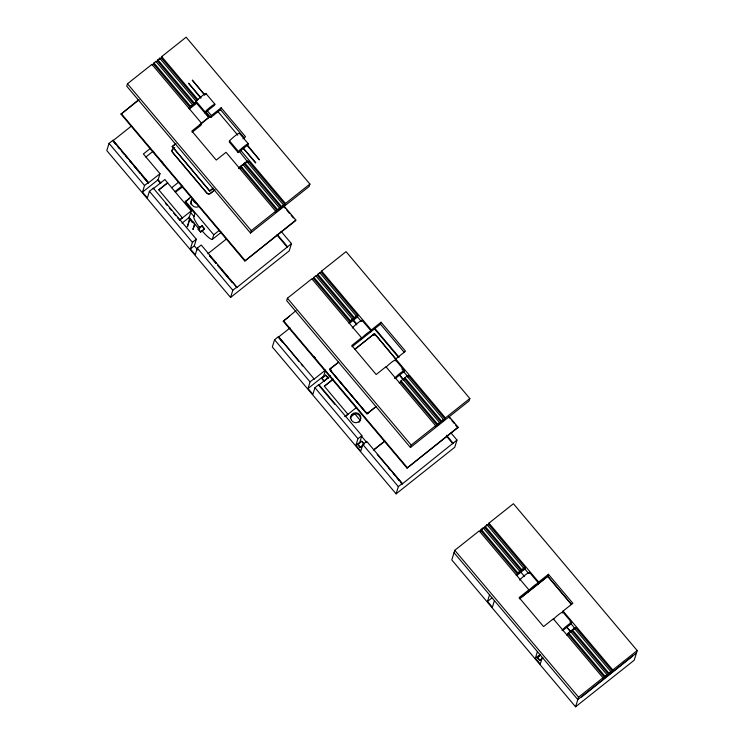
<?xml version="1.0" encoding="UTF-8"?>
<svg xmlns="http://www.w3.org/2000/svg" width="744" height="744" viewBox="0 0 744 744"><rect width="100%" height="100%" fill="white"/><g stroke="black" fill="none" stroke-linecap="round" stroke-linejoin="round"><path stroke-width="1.12" d="M194.556 223.591L193.049 229.357L194.714 224.8M193.356 229.18L192.882 229.003M190.018 219.071L187.358 226.753L189.525 218.903M187.693 226.595L187.2 226.427M141.611 175.1L148.27 182.996L148.456 182.401L112.949 140.272L109.043 143.378L106.801 150.595L230.584 297.461L289.221 250.877L291.462 243.66L281.102 231.365M192.11 132.302L201.001 125.243L201.596 123.318L151.916 64.375L127.484 83.784L126.74 86.192L250.523 233.058L309.16 186.474L309.904 184.066L186.121 37.2L161.69 56.609L161.318 57.818L159.365 59.371L159.737 58.162L205.112 111.935L204.795 112.958L214.57 105.192L214.886 104.169L205.93 93.549A7.226 0.986 -40.1 0 0 201.326 96.525A7.226 0.986 -40.1 0 0 196.156 101.305L195.839 102.328L208.394 117.124M283.892 205.883L295.824 220.038L295.638 220.643L244.813 261.014L121.03 114.148L138.458 99.845M152.195 65.063L155.831 61.268L192.473 104.746L192.101 105.955M156.11 61.957L159.737 58.162M291.462 243.66L236.546 287.742L236.732 287.137L201.224 245.008L197.309 248.115L195.263 254.736L190.38 248.942L194.286 245.836L196.332 239.215L153.338 188.195L149.432 191.301L147.377 197.923L142.495 192.129L144.541 185.507L148.456 182.401M153.338 188.195L153.152 188.799L164.88 179.481L167.614 182.885L158.816 189.869L182.429 217.89L191.227 210.905L167.614 182.885M162.108 162.741L164.545 165.633M142.495 192.129L158.128 179.704L159.997 173.687L143.378 153.971L150.595 148.242M158.816 189.869L167.651 182.764M212.375 188.902L209.668 191.041L172.217 146.596L175.844 143.62M192.473 104.746L190.52 106.299L190.148 107.508L153.497 64.021M196.379 101.64L194.426 103.193L194.054 104.402L157.412 60.924M205.614 94.572L205.93 93.549M205.707 111.46L210.766 117.478L211.361 115.553L221.135 107.787L245.567 136.775L242.907 138.886M199.736 227.85A15.308 3.153 51.5 0 1 194.323 219.127L193.728 217.425L194.919 213.584L185.144 201.987L190.817 196.844M210.766 117.478L220.54 109.712L221.135 107.787M182.001 223.144L189.218 217.406L191.227 210.905M193.691 222.782L192.566 222.521L188.613 217.257M190.38 248.942L192.426 242.321L196.332 239.215M209.668 191.041L213.305 188.065M198.164 229.171L202.173 225.767L204.516 228.966L200.61 232.072L198.164 229.171L202.173 225.767M199.662 226.836L198.992 229.003L189.218 217.406M200.61 232.072L204.609 228.659M229.543 140.923L229.226 141.946L238.182 152.576L247.957 144.81L248.273 143.787L239.317 133.157A7.226 0.986 -40.1 0 0 234.713 136.143A7.226 0.986 -40.1 0 0 229.543 140.923L238.499 151.553L238.182 152.576M202.228 230.975A15.308 3.153 51.5 0 0 211.25 239.215L212.3 239.447L213.742 234.769L219.043 230.556M240.638 167.409L241.01 166.21L277.651 209.687L277.279 210.887L240.638 167.409L239.336 168.451M243.242 165.345L246.869 161.55L283.52 205.028L283.148 206.237M246.869 161.55L246.497 162.75L248.45 161.197L285.101 204.684L275.327 212.44L275.699 211.24L226.027 152.297L216.253 160.062L191.822 131.074L201.596 123.318M230.584 297.461L232.816 290.244L236.732 287.137L229.896 279.223M250.523 233.058L251.267 230.649L275.699 211.24M244.813 261.014L295.824 220.038M279.233 209.343L279.604 208.134L242.963 164.657M283.52 205.028L281.567 206.581L281.186 207.79L244.543 164.303M285.101 204.684L285.473 203.475L309.904 184.066M400.588 482.382L402.058 484.13L402.253 483.526L366.746 441.397L362.83 444.503L360.784 451.124L355.902 445.331L359.808 442.224L361.854 435.603L318.86 384.583L314.954 387.689L312.899 394.311L308.016 388.517L323.649 376.092L325.519 370.075L313.782 379.384L313.977 378.789L278.47 336.66L274.555 339.766L272.323 346.992L396.106 493.858L454.742 447.265L456.974 440.048L451.059 433.027M360.924 339.683L361.519 337.757L311.848 278.823L287.417 298.232L286.673 300.641L410.446 447.507L469.092 400.923L469.836 398.514L346.053 251.649L321.622 271.058L319.948 273.299M282.72 342.528L278.284 337.264L278.47 336.66L299.069 361.584M449.078 416.519L458.025 427.14L457.839 427.744L407.014 468.116L283.241 321.25L296.131 310.555M312.127 279.512L315.754 275.717L352.405 319.195L352.033 320.404M316.033 276.405L319.669 272.611L356.311 316.088L355.939 317.297M308.016 388.517L310.062 381.895L313.977 378.789M334.8 404.317L318.674 385.187L318.86 384.583M324.068 381.412L321.715 378.212L325.63 375.106L328.067 377.999L325.63 375.106M345.058 416.491L347.95 414.287L324.338 386.266L333.173 379.152M367.015 413.85L376.046 406.587L367.015 413.85L329.555 369.405L338.585 362.142M352.405 319.195L350.452 320.748L350.071 321.957L313.429 278.47M356.311 316.088L354.358 317.642L353.986 318.851L317.335 275.364M349.522 323.296L357.52 316.944L357.892 315.744L321.25 272.257M361.742 321.296L362.058 320.273L371.014 330.903A7.226 0.986 -40.1 0 0 366.411 333.879A7.226 0.986 -40.1 0 0 361.24 338.659M370.698 331.926L371.293 330.001L381.067 322.236L405.499 351.214L395.724 358.98L395.129 360.905M395.808 358.971L374.548 333.572L354.656 349.559M352.042 346.741L380.472 324.161L381.067 322.236M355.902 445.331L357.948 438.709L361.854 435.603M357.78 444.642L361.779 441.229L364.225 444.131L360.226 447.535L357.78 444.642L359.343 443.396M361.779 441.229L363.518 443.712M399.258 382.89L402.895 379.105L439.537 422.583L439.165 423.782M395.204 378.594L404.085 371.535L404.401 370.512L395.445 359.882A7.226 0.986 -40.1 0 0 390.842 362.867A7.226 0.986 -40.1 0 0 385.671 367.648M403.174 379.784L406.801 375.999L443.443 419.477L443.071 420.676M361.519 337.757L351.754 345.523L376.176 374.511L385.95 366.746L435.631 425.689L435.259 426.889L445.033 419.123L408.382 375.646L408.01 376.855L403.667 371.693M396.106 493.858L398.338 486.632L402.253 483.526L377.189 454.51M410.446 447.507L411.2 445.098L435.631 425.689M407.014 468.116L458.025 427.14M439.537 422.583L437.584 424.136L437.212 425.336L400.56 381.858M443.443 419.477L441.49 421.03L441.118 422.229L404.476 378.752M445.033 419.123L445.405 417.923L469.836 398.514M402.058 484.13L456.974 440.048M528.286 591.759L528.882 589.834L479.21 530.891L454.779 550.3L451.794 559.934L575.577 706.8L634.214 660.216L637.199 650.582L513.416 503.716L488.985 523.125L488.613 524.334L486.66 525.887L487.032 524.678L523.674 568.165L523.302 569.365M481.163 529.337L480.791 530.546L517.443 574.024L517.815 572.824L519.768 571.271L483.116 527.784L481.163 529.337L517.815 572.824M483.395 528.473L487.032 524.678M494.425 600.631L492.379 607.253L487.487 601.459L489.543 594.837M519.396 572.471L519.768 571.271M523.674 568.165L521.721 569.718L521.349 570.918L484.707 527.44M516.885 575.372L524.883 569.021L525.255 567.812L488.613 524.334M529.105 573.364L529.421 572.341L538.377 582.971A7.226 0.986 -40.1 0 0 533.774 585.947A7.226 0.986 -40.1 0 0 528.603 590.736M538.061 583.994L538.656 582.068L548.43 574.303L572.861 603.291L563.087 611.057L562.492 612.982M547.751 576.479L571.439 604.593M519.405 598.818L547.835 576.228L548.43 574.303M542.311 657.454L540.256 664.067L535.373 658.273L537.419 651.651M542.041 658.617L539.698 660.486L537.252 657.584L540.479 654.804M539.698 660.486L542.915 657.696M566.621 634.967L570.257 631.172L606.899 674.65L606.527 675.859M562.566 630.67L571.448 623.611L571.764 622.589L562.808 611.959A7.226 0.986 -40.1 0 0 558.205 614.935A7.226 0.986 -40.1 0 0 553.034 619.724M570.536 631.861L574.163 628.066L610.815 671.544L610.433 672.753M574.163 628.066L573.791 629.275L575.744 627.722L612.396 671.2L602.621 678.965L602.993 677.756L553.313 618.822L543.548 626.587L519.117 597.599L528.882 589.834M575.744 627.722L575.372 628.922L571.029 623.77M575.577 706.8L578.562 697.165L602.993 677.756M581.724 696.468L581.538 697.072L632.539 656.096M606.899 674.65L604.946 676.203L604.574 677.412L567.932 633.925M610.815 671.544L608.852 673.097L608.48 674.306L571.838 630.828M612.396 671.2L612.768 669.991L637.199 650.582M255.592 162.908L243.195 148.168L255.787 162.694M246.943 145.238L247.334 144.922L259.442 159.848L246.952 145.247L247.315 144.922M402.811 379.384L399.37 374.855L403.918 379.924M566.575 627.127L571.28 631.991M200.694 98.106L188.548 83.198L201.066 97.808M204.6 95L192.398 80.138M192.305 80.296L204.767 94.804M566.686 626.969L570.899 632.326M121.03 114.148L139.184 99.724M130.907 126.452L112.763 140.876L112.949 140.272L148.27 182.996L159.997 173.687M188.846 108.54L196.007 102.849M189.599 108.847L196.704 103.202M145.843 157.012L153.059 151.274L154.454 152.929M200.127 124.332L210.013 116.473M172.217 146.596L175.807 143.741M201.884 123.02L209.975 116.594M174.756 147.479L172.971 148.893A2.548 2.474 17.2 0 0 172.645 152.381L206.851 192.956A2.548 2.474 17.2 0 0 210.431 193.338L214.895 189.794M171.687 187.721L178.746 182.103M174.942 191.58L182.001 185.972M185.144 201.987L189.655 198.397M238.48 168.06L247.473 160.918M238.443 168.181L244.739 163.187M240.089 168.758L241.865 167.344M214.858 189.915L210.394 193.459A2.548 2.474 17.2 0 1 206.813 193.077L172.608 152.501A2.548 2.474 17.2 0 1 172.934 149.014M179.537 220.103L182.466 217.769L179.537 220.103L177.342 217.49M212.3 239.447L221.387 232.23M207.874 253.723L226.418 239.001M277.651 209.687L279.604 208.134M283.241 321.25L289.593 316.2M278.284 337.264L290.076 327.89M348.769 322.989L357.892 315.744M354.767 349.289L374.548 333.572M329.555 369.405L338.632 362.198M321.622 378.51L325.537 375.404M318.674 385.187L330.401 375.869M328.067 377.999L324.161 381.105L321.715 378.212M324.338 386.266L332.252 379.97M345.021 416.612L356.748 407.293M350.229 417.375L354.739 413.794L360.319 420.425M407.08 376.678L408.382 375.646M360.226 447.535L362.57 445.675M373.395 450.12L384.871 440.997M374.241 449.534L383.951 441.824M479.489 531.579L482.744 528.993M516.131 575.056L525.255 567.812M487.487 601.459L491.831 598.009M520.205 598.362L547.789 576.358M535.373 658.273L539.279 655.166M537.252 657.584L540.386 655.101M567.374 635.274L569.151 633.86M636.455 652.99L577.818 699.574L454.035 552.708M182.615 186.93L175.389 192.175M192.696 222.103L193.821 222.363M194.296 216.653L190.259 212.375M211.677 258.122L209.399 255.49L215.965 263.32M213.193 259.879L216.225 263.395M217.75 265.152L220.029 267.793M221.545 269.551L228.38 277.466M220.54 109.712L244.237 137.817M217.946 111.628L237.773 135.157M161.69 56.609L198.016 99.715M206.916 110.27L211.361 115.553M240.247 149.814L285.473 203.475M161.318 57.818L197.216 100.403M239.54 151.618L248.078 162.406M204.851 112.102L209.324 117.403M283.706 206.479L285.194 208.255M286.691 210.022L289.667 213.565M291.164 215.332L293.396 217.983M157.784 59.715L194.426 103.193M244.916 163.103L281.567 206.581M380.472 324.161L404.159 352.265M153.869 62.822L190.52 106.299M374.511 328.048L399.119 357.25M374.325 328.653L398.189 356.962M448.892 417.124L450.38 418.891M451.878 420.667L454.11 423.317M455.598 425.084L457.839 427.744M321.622 271.058L371.293 330.001M395.417 358.692L376.12 335.637A2.548 2.474 17.2 0 0 374.399 334.726M395.724 358.98L445.405 417.923M401.853 368.885L404.085 371.535M357.52 316.944L361.138 321.241M317.716 274.164L354.358 317.642M404.848 377.552L441.49 421.03M352.842 319.325L356.478 323.64M352.461 319.65L356.822 324.83M313.801 277.27L350.452 320.748M400.942 380.658L437.584 424.136M277.196 234.472L287.547 246.766M446.409 435.249L453.068 443.154M277.01 235.076L287.361 247.361M446.967 436.728L452.882 443.75M547.835 576.228L571.522 604.342M127.484 83.784L251.267 230.649M172.255 146.475L209.715 190.92M488.985 523.125L538.656 582.068M563.087 611.057L612.768 669.991M569.96 621.835L571.448 623.611M524.883 569.021L528.5 573.308M485.079 526.231L521.721 569.718M572.21 629.619L608.852 673.097M520.205 571.392L524.567 576.572M287.417 298.232L411.2 445.098M568.304 632.726L604.946 676.203M161.439 161.215L162.834 162.871M121.216 113.544L244.999 260.409M329.592 369.284L367.052 413.738M185.405 201.14L213.742 234.769M313.959 356.357L315.4 358.078M283.427 320.645L407.201 467.511M202.08 226.064L204.516 228.966M158.128 179.704L160.927 183.015M157.737 180.057L159.979 182.717M198.257 228.873L200.703 231.765M188.483 217.676L192.566 222.521M113.497 141.751L115.72 144.383M117.943 147.014L119.421 148.772M121.635 151.404L123.857 154.036M125.336 155.794L127.559 158.425M129.772 161.057L131.995 163.689M133.474 165.447L135.687 168.079M137.175 169.837L140.132 173.343M165.614 203.577L167.075 205.316M169.279 207.929L171.473 210.533M173.678 213.147L175.872 215.751M217.434 265.069L232.128 282.506M388.833 468.432L390.302 470.171M393.241 473.658L394.711 475.407M396.915 478.02L399.119 480.643M361.426 436.077L366.643 442.271M454.779 550.3L578.562 697.165M109.043 143.378L144.541 185.507M149.432 191.301L192.426 242.321M197.309 248.115L232.816 290.244M274.555 339.766L310.062 381.895M314.954 387.689L357.948 438.709M362.83 444.503L398.338 486.632M194.286 245.836L197.774 249.975M357.873 444.335L360.319 447.237M537.345 657.287L539.791 660.179M301.274 364.253L302.752 366.039M350.424 418.472A5.106 4.948 17.2 0 1 357.492 414.064A5.106 4.948 17.2 0 1 359.082 422.183M394.636 378.278A7.226 0.986 -40.1 0 1 399.798 373.497A7.226 0.986 -40.1 0 1 404.401 370.512M352.284 328.039A7.226 0.986 -40.1 0 1 357.455 323.249A7.226 0.986 -40.1 0 1 362.058 320.273M331.164 371.349A2.548 2.474 17.2 0 1 331.489 367.871M330.699 369.024A2.548 2.474 17.2 0 0 331.127 371.47L365.332 412.055A2.548 2.474 17.2 0 0 368.912 412.436M331.006 368.457A2.548 2.474 17.2 0 1 331.452 367.992M372.539 335.256A2.548 2.474 17.2 0 1 373.739 334.744M372.502 335.377A2.548 2.474 17.2 0 1 373.702 334.856M374.362 334.847A2.548 2.474 17.2 0 1 376.083 335.758M368.95 412.316A2.548 2.474 17.2 0 1 365.369 411.934M519.647 580.106A7.226 0.986 -40.1 0 1 524.818 575.326A7.226 0.986 -40.1 0 1 529.421 572.341M561.999 630.354A7.226 0.986 -40.1 0 1 567.161 625.565A7.226 0.986 -40.1 0 1 571.764 622.589M205.112 111.935A7.226 0.986 -40.1 0 1 210.282 107.155A7.226 0.986 -40.1 0 1 214.886 104.169M238.499 151.553A7.226 0.986 -40.1 0 1 243.669 146.763A7.226 0.986 -40.1 0 1 248.273 143.787M197.383 203.707A6.38 6.185 17.2 0 1 192.789 199.187M198.676 206.637A5.106 4.948 17.2 0 1 192.584 198.695M190.976 204.293A5.106 4.948 17.2 0 1 192.324 199.532M351.345 420.127A5.106 4.948 17.2 0 0 360.161 420.332A5.106 4.948 17.2 0 0 355.799 412.79A5.106 4.948 17.2 0 0 351.345 420.127"/></g></svg>
